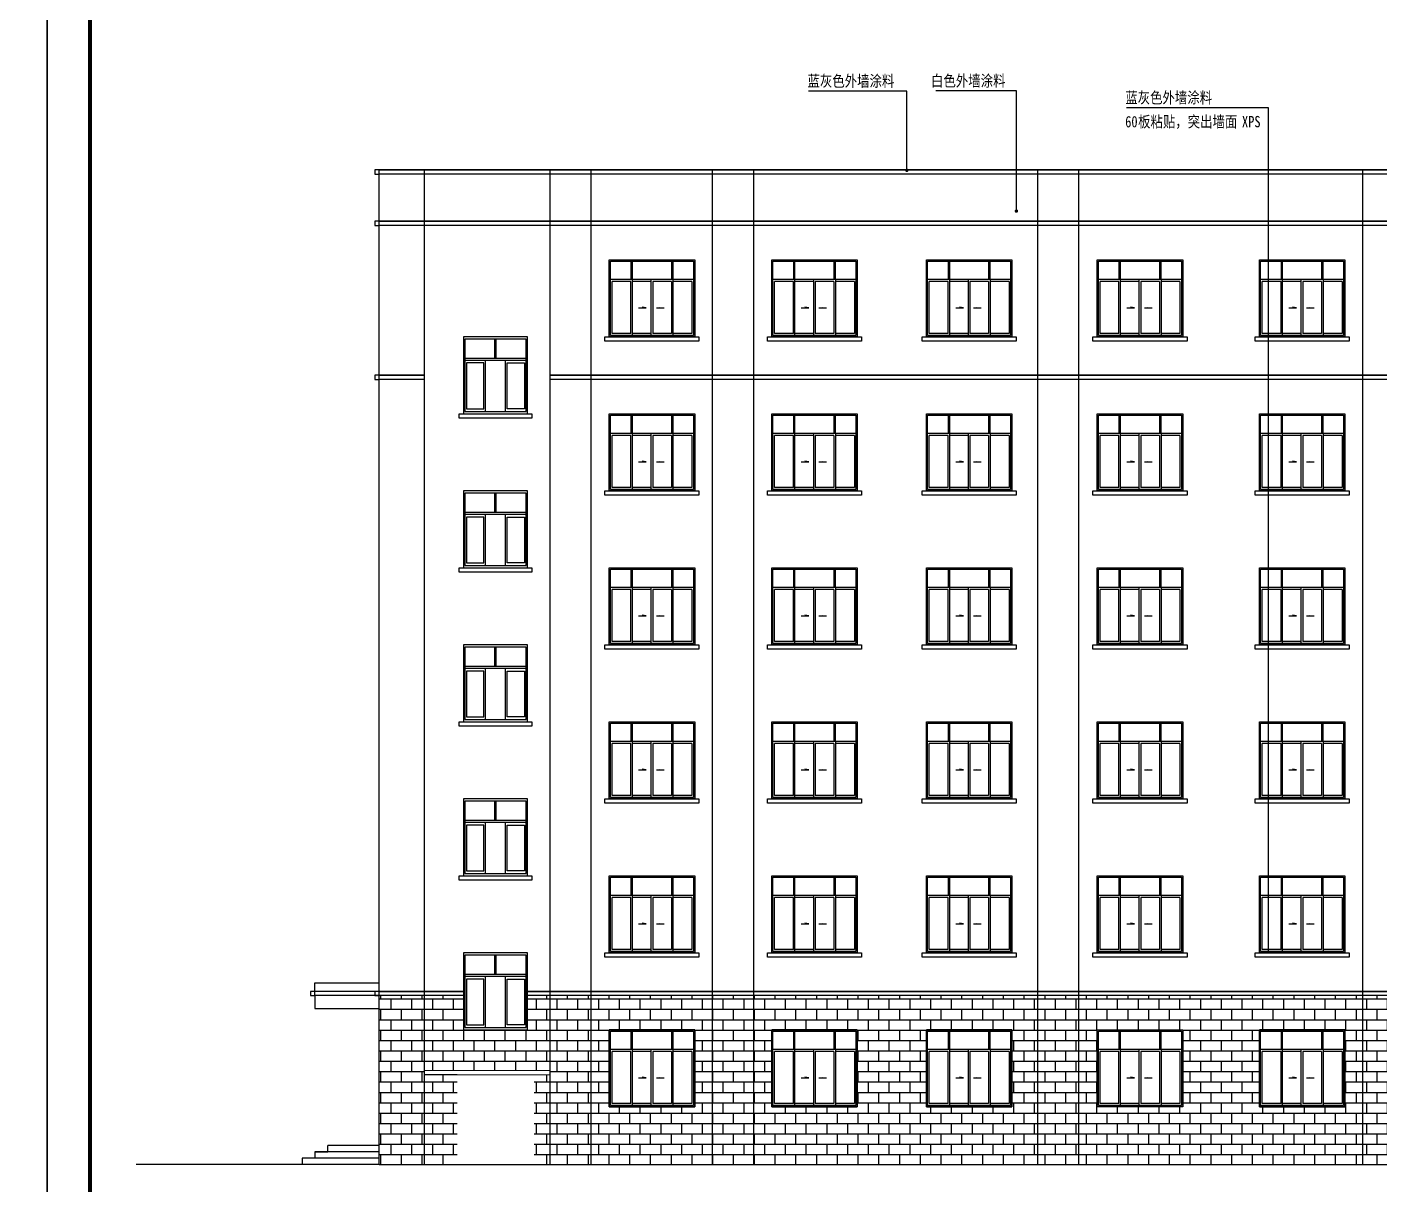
# Model space of a CAD drawing. Extents: x 39238 to 748440, y -374049 to 522939.
# Drawn here: x 335767 to 367394, y 190234 to 217300 of the extents above; entities that cross this region are included whole.
import ezdxf

# ---------------------------------------------------------------- set-up
doc = ezdxf.new("R2010")
doc.units = 0
doc.header["$LTSCALE"] = 1000
doc.header["$MEASUREMENT"] = 0
for name, color, linetype in [('DIM_LEAD', 3, 'Continuous'), ('E_LINE', 7, 'Continuous'), ('E_WALL1', 2, 'Continuous'), ('E_WINDOW', 4, 'Continuous'), ('PUB_TEXT', 7, 'Continuous'), ('PUB_TITLE', 7, 'Continuous'), ('TWT_TITLE', 7, 'Continuous')]:
    doc.layers.add(name, color=color, linetype=linetype)
doc.styles.add('-宋体', font='', dxfattribs={"width": 0.8})
doc.styles.get('-宋体').set_extended_font_data('SimSun')
pattern_1 = [(0, (0, 0), (0, 242.6208), []), (90, (0, 0), (-242.6208, 242.6208), [242.6208, -242.6208])]

# ---------------------------------------------------------------- blocks, each defined once
blk = doc.blocks.new('$EWDLib$00001347')
for p, q in [((695, 2060), (695, 1560)), ((735, 2060), (735, 1560)), ((1965, 1560), (1965, 2060)), ((2005, 1560), (2005, 2060)), ((40, 1560), (2660, 1560)), ((90, 1510), (670, 1510)), ((90, 1510), (90, 90)), ((685, 1560), (685, 40)), ((735, 1510), (1325, 1510)), ((735, 1510), (735, 90)), ((1325, 1510), (1325, 90)), ((1375, 40), (1375, 1560)), ((1375, 1510), (1965, 1510)), ((1965, 40), (1965, 1560)), ((2015, 1510), (2610, 1510)), ((2015, 90), (2015, 1510)), ((2610, 90), (2610, 1510)), ((1209, 789), (967, 789)), ((1209, 789), (1109, 803)), ((1527, 789), (1653, 808)), ((1769, 789), (1527, 789)), ((90, 90), (670, 90)), ((735, 90), (1325, 90)), ((1375, 90), (1965, 90)), ((2015, 90), (2610, 90))]:
    blk.add_line(p, q)
for points in [[(0, 0), (2700, 0), (2700, 2100), (0, 2100)], [(40, 40), (2660, 40), (2660, 2060), (40, 2060)]]:
    blk.add_lwpolyline(points, close=True)
blk = doc.blocks.new('$EWDLib$00001353')
for p, q in [((880, 1014), (880, 1360)), ((920, 1014), (920, 1360)), ((1760, 1014), (40, 1014)), ((1760, 974), (40, 974)), ((571.6, 924), (90, 924)), ((90, 924), (90, 90)), ((571.6, 90), (571.6, 924)), ((621.6, 40), (621.6, 974)), ((1178.4, 40), (1178.4, 974)), ((1228.4, 924), (1710, 924)), ((1228.4, 90), (1228.4, 924)), ((1710, 924), (1710, 90)), ((90, 90), (571.6, 90)), ((1710, 90), (1228.4, 90))]:
    blk.add_line(p, q)
for points in [[(0, 1400), (1800, 1400), (1800, 0), (0, 0)], [(40, 1360), (1760, 1360), (1760, 40), (40, 40)]]:
    blk.add_lwpolyline(points, close=True)

msp = doc.modelspace()

# ---------------------------------------------------------------- hatches: boundary and pattern name
h = msp.add_hatch()
h.set_pattern_fill('AR-B816', color=253, scale=200)
h.set_pattern_definition(pattern_1)
h.paths.add_polyline_path([(345055, 194659), (343995, 194659), (343995, 190709), (345055, 190709)])
h.paths.add_polyline_path([(348954, 194659), (347994, 194659), (347994, 190709), (348954, 190709)])
h = msp.add_hatch()
h.set_pattern_fill('AR-B816', color=253, scale=200)
h.set_pattern_definition(pattern_1)
h.paths.add_polyline_path([(347994, 194659), (347469, 194659), (347469, 193859), (345969, 193859), (345969, 194659), (345055, 194659), (345055, 192909), (347994, 192909)])
h.paths.add_polyline_path([(345819, 192809), (345055, 192809), (345055, 190709), (345819, 190709)])
h.paths.add_polyline_path([(347994, 192809), (347619, 192809), (347619, 190709), (347994, 190709)])
h = msp.add_hatch()
h.set_pattern_fill('AR-B816', color=253, scale=200)
h.set_pattern_definition(pattern_1)
h.paths.add_polyline_path([(351794, 194659), (348954, 194659), (348954, 190709), (351794, 190709)])
h.paths.add_polyline_path([(349375, 192059), (349375, 193859), (351375, 193859), (351375, 192059)], flags=16)
h.paths.add_polyline_path([(352754, 194659), (351794, 194659), (351794, 190709), (352754, 190709)])
h.paths.add_polyline_path([(359394, 194659), (352754, 194659), (352754, 190709), (359394, 190709)])
h.paths.add_polyline_path([(353175, 192059), (353175, 193859), (355175, 193859), (355175, 192059)], flags=16)
h.paths.add_polyline_path([(356791, 192059), (356791, 193859), (358791, 193859), (358791, 192059)], flags=16)
h = msp.add_hatch()
h.set_pattern_fill('AR-B816', color=253, scale=200)
h.set_pattern_definition(pattern_1)
h.paths.add_polyline_path([(360354, 194659), (359394, 194659), (359394, 190709), (360354, 190709)])
h = msp.add_hatch()
h.set_pattern_fill('AR-B816', color=253, scale=200)
h.set_pattern_definition(pattern_1)
h.paths.add_polyline_path([(366994, 194659), (360354, 194659), (360354, 190709), (366994, 190709)])
h.paths.add_polyline_path([(362785, 192059), (360785, 192059), (360785, 193859), (362785, 193859)], flags=16)
h.paths.add_polyline_path([(364575, 192059), (364575, 193859), (366575, 193859), (366575, 192059)], flags=16)
h.paths.add_polyline_path([(367954, 194659), (366994, 194659), (366994, 190709), (367954, 190709)])
h.paths.add_polyline_path([(374595, 194659), (367954, 194659), (367954, 190709), (374595, 190709)])
h.paths.add_polyline_path([(368375, 192059), (368375, 193859), (370375, 193859), (370375, 192059)], flags=16)
h.paths.add_polyline_path([(372175, 192059), (372175, 193859), (371875, 194159), (372475, 194159), (372175, 193859), (374175, 193859), (374175, 192059)], flags=16)
h.paths.add_polyline_path([(371018, 194199), (371903, 194199), (371903, 194587), (371018, 194587)], flags=24)

# ---------------------------------------------------------------- linework, layer by layer
for p, q in [((343995, 213959), (343895, 213959)), ((343895, 213959), (343895, 213859)), ((343895, 213959), (343895, 213859)), ((343895, 213859), (343995, 213859)), ((343895, 213859), (343995, 213859)), ((343995, 213959), (343995, 213959)), ((343995, 213959), (343995, 213959)), ((343995, 213959), (343995, 213959)), ((343995, 212759), (343895, 212759)), ((343895, 212759), (343895, 212659)), ((343895, 212759), (343895, 212659)), ((343895, 212659), (343995, 212659)), ((343895, 212659), (343995, 212659)), ((343995, 212759), (343995, 212759)), ((343995, 212759), (343995, 212759)), ((343995, 212759), (343995, 212759)), ((343995, 209159), (343895, 209159)), ((343895, 209159), (343895, 209059)), ((343895, 209159), (343895, 209059)), ((343895, 209059), (343995, 209059)), ((343895, 209059), (343995, 209059)), ((343995, 209159), (343995, 209159)), ((343995, 209159), (343995, 209159)), ((343995, 209159), (343995, 209159)), ((342495, 194659), (342495, 194959)), ((342495, 194959), (343995, 194959)), ((342495, 194759), (342395, 194759)), ((342395, 194759), (342395, 194659)), ((342395, 194659), (342495, 194659)), ((343995, 194759), (342495, 194759)), ((343995, 194659), (342495, 194659)), ((342495, 194659), (342495, 194359)), ((343995, 194759), (343895, 194759)), ((343895, 194759), (343895, 194659)), ((343895, 194759), (343895, 194659)), ((343895, 194659), (343995, 194659)), ((343895, 194659), (343995, 194659)), ((343995, 194759), (343995, 194759)), ((343995, 194759), (343995, 194759)), ((343995, 194759), (343995, 194759)), ((342495, 194359), (343995, 194359)), ((345819, 192809), (345055, 192809)), ((343995, 191159), (342795, 191159)), ((342795, 191009), (342795, 191159)), ((342495, 190859), (342195, 190859)), ((343995, 190859), (342195, 190859)), ((342195, 190859), (342195, 190709)), ((343995, 191009), (342495, 191009)), ((342495, 191009), (342495, 190859)), ((342495, 191009), (342795, 191009)), ((343995, 190709), (338317, 190709)), ((343995, 190709), (390259, 190709))]:
    msp.add_line(p, q)
for points in [[(347469, 195659), (345969, 195659), (345969, 193859), (347469, 193859)], [(351375, 193859), (349375, 193859), (349375, 192059), (351375, 192059)], [(355175, 193859), (353175, 193859), (353175, 192059), (355175, 192059)], [(358791, 193859), (356791, 193859), (356791, 192059), (358791, 192059)], [(360785, 193859), (362785, 193859), (362785, 192059), (360785, 192059)], [(366575, 193859), (364575, 193859), (364575, 192059), (366575, 192059)]]:
    msp.add_lwpolyline(points, close=True)
at = {"const_width": 25}
msp.add_lwpolyline([(345055, 192809), (347994, 192809), (347994, 192809), (347994, 192809), (347994, 192809), (347994, 192909), (345055, 192909)], close=True, dxfattribs=at)
at = {"layer": 'DIM_LEAD'}
for p, q in [((356334, 215801), (354038, 215801)), ((356334, 213950), (356334, 215801)), ((358895, 215805), (357011, 215805)), ((358895, 212999), (358895, 215805)), ((364791, 215411), (361467, 215411)), ((364791, 195659), (364791, 215411)), ((364791, 200112), (364791, 215411)), ((364791, 203411), (364791, 215411)), ((364791, 206712), (364791, 215411)), ((364791, 210008), (364791, 215411))]:
    msp.add_line(p, q, dxfattribs=at)
at = {"layer": 'DIM_LEAD', "const_width": 40}
for points in [[(356334, 213930, -1), (356334, 213970, -1)], [(358895, 212979, -1), (358895, 213019, -1)]]:
    msp.add_lwpolyline(points, format="xyb", close=True, dxfattribs=at)
at = {"layer": 'E_LINE'}
for p, q in [((343995, 190709), (343995, 213959)), ((343995, 213959), (345055, 213959)), ((343995, 213959), (383455, 213959)), ((383455, 213959), (343995, 213959)), ((383455, 213859), (343995, 213859)), ((344895, 213959), (347994, 213959)), ((347914, 213959), (344975, 213959)), ((345055, 213959), (365675, 213959)), ((345055, 190709), (345055, 213959)), ((347994, 190709), (347994, 213959)), ((347994, 213959), (348954, 213959)), ((348794, 213959), (351794, 213959)), ((351714, 213959), (348874, 213959)), ((348954, 213959), (351794, 213959)), ((348954, 190709), (348954, 213959)), ((351794, 190709), (351794, 213959)), ((351794, 213959), (352754, 213959)), ((352594, 213959), (355995, 213959)), ((359314, 213959), (352674, 213959)), ((352754, 213959), (365675, 213959)), ((352754, 190709), (352754, 213959)), ((355995, 213959), (359394, 213959)), ((359394, 190709), (359394, 213959)), ((359394, 213959), (360354, 213959)), ((360194, 213959), (363595, 213959)), ((366914, 213959), (360274, 213959)), ((360354, 213959), (366994, 213959)), ((360354, 190709), (360354, 213959)), ((363595, 213959), (366994, 213959)), ((366994, 190709), (366994, 213959)), ((366994, 213959), (367954, 213959)), ((343995, 212759), (379355, 212759)), ((379355, 212759), (343995, 212759)), ((379355, 212659), (343995, 212659)), ((344895, 212759), (347994, 212759)), ((347914, 212759), (344975, 212759)), ((348794, 212759), (351794, 212759)), ((351714, 212759), (348874, 212759)), ((352594, 212759), (355995, 212759)), ((359314, 212759), (352674, 212759)), ((355995, 212759), (359394, 212759)), ((360194, 212759), (363595, 212759)), ((366914, 212759), (360274, 212759)), ((363595, 212759), (366994, 212759)), ((343995, 209159), (345055, 209159)), ((345055, 209159), (343995, 209159)), ((345055, 209059), (343995, 209059)), ((379355, 209159), (347994, 209159)), ((347994, 209159), (379355, 209159)), ((379355, 209159), (347994, 209159)), ((379355, 209059), (347994, 209059)), ((343995, 194759), (345969, 194759)), ((345969, 194759), (343995, 194759)), ((345969, 194659), (343995, 194659)), ((347469, 194759), (379925, 194759)), ((379925, 194759), (347469, 194759)), ((379925, 194659), (347469, 194659))]:
    msp.add_line(p, q, dxfattribs=at)
at = {"layer": 'E_WALL1'}
for points in [[(351475, 210059), (351475, 209959), (349275, 209959), (349275, 210059), (351475, 210059)], [(355275, 210059), (355275, 209959), (353075, 209959), (353075, 210059), (355275, 210059)], [(358891, 210059), (358891, 209959), (356691, 209959), (356691, 210059), (358891, 210059)], [(362885, 210059), (362885, 209959), (360685, 209959), (360685, 210059), (362885, 210059)], [(366675, 210059), (366675, 209959), (364475, 209959), (364475, 210059), (366675, 210059)], [(347569, 208259), (347569, 208159), (345869, 208159), (345869, 208259), (347569, 208259)], [(351475, 206459), (351475, 206359), (349275, 206359), (349275, 206459), (351475, 206459)], [(355275, 206459), (355275, 206359), (353075, 206359), (353075, 206459), (355275, 206459)], [(358891, 206459), (358891, 206359), (356691, 206359), (356691, 206459), (358891, 206459)], [(362885, 206459), (362885, 206359), (360685, 206359), (360685, 206459), (362885, 206459)], [(366675, 206459), (366675, 206359), (364475, 206359), (364475, 206459), (366675, 206459)], [(347569, 204659), (347569, 204559), (345869, 204559), (345869, 204659), (347569, 204659)], [(351475, 202859), (351475, 202759), (349275, 202759), (349275, 202859), (351475, 202859)], [(355275, 202859), (355275, 202759), (353075, 202759), (353075, 202859), (355275, 202859)], [(358891, 202859), (358891, 202759), (356691, 202759), (356691, 202859), (358891, 202859)], [(362885, 202859), (362885, 202759), (360685, 202759), (360685, 202859), (362885, 202859)], [(366675, 202859), (366675, 202759), (364475, 202759), (364475, 202859), (366675, 202859)], [(347569, 201059), (347569, 200959), (345869, 200959), (345869, 201059), (347569, 201059)], [(351475, 199259), (351475, 199159), (349275, 199159), (349275, 199259), (351475, 199259)], [(355275, 199259), (355275, 199159), (353075, 199159), (353075, 199259), (355275, 199259)], [(358891, 199259), (358891, 199159), (356691, 199159), (356691, 199259), (358891, 199259)], [(362885, 199259), (362885, 199159), (360685, 199159), (360685, 199259), (362885, 199259)], [(366675, 199259), (366675, 199159), (364475, 199159), (364475, 199259), (366675, 199259)], [(347569, 197459), (347569, 197359), (345869, 197359), (345869, 197459), (347569, 197459)], [(351475, 195659), (351475, 195559), (349275, 195559), (349275, 195659), (351475, 195659)], [(355275, 195659), (355275, 195559), (353075, 195559), (353075, 195659), (355275, 195659)], [(358891, 195659), (358891, 195559), (356691, 195559), (356691, 195659), (358891, 195659)], [(362885, 195659), (362885, 195559), (360685, 195559), (360685, 195659), (362885, 195659)], [(366675, 195659), (366675, 195559), (364475, 195559), (364475, 195659), (366675, 195659)]]:
    msp.add_lwpolyline(points, dxfattribs=at)
at = {"layer": 'PUB_TITLE', "color": 4}
msp.add_lwpolyline([(276838, 169856), (336238, 169856), (336238, 253956), (276838, 253956)], close=True, dxfattribs=at)
at = {"layer": 'TWT_TITLE'}
msp.add_lwpolyline([(336238, 253956), (336238, 169856), (395638, 169856), (395638, 253956)], close=True, dxfattribs=at)
at = {"layer": 'TWT_TITLE', "const_width": 100}
msp.add_lwpolyline([(337238, 251456), (337238, 170856), (394638, 170856), (394638, 251456)], close=True, dxfattribs=at)

# ---------------------------------------------------------------- block references
at = {"layer": 'E_WINDOW'}
for name, p, xscale, yscale in [('$EWDLib$00001347', (351375, 210059), -0.7407407406717539, 0.857142857144936), ('$EWDLib$00001347', (355175, 210059), -0.7407407406717539, 0.857142857144936), ('$EWDLib$00001347', (358791, 210059), -0.7407407406717539, 0.857142857144936), ('$EWDLib$00001347', (362785, 210059), -0.7407407406717539, 0.857142857144936), ('$EWDLib$00001347', (366575, 210059), -0.7407407406717539, 0.857142857144936), ('$EWDLib$00001353', (347469, 208259), -0.8333333332557231, 1.285714285710128), ('$EWDLib$00001347', (351375, 206459), -0.7407407406717539, 0.857142857144936), ('$EWDLib$00001347', (355175, 206459), -0.7407407406717539, 0.857142857144936), ('$EWDLib$00001347', (358791, 206459), -0.7407407406717539, 0.857142857144936), ('$EWDLib$00001347', (362785, 206459), -0.7407407406717539, 0.857142857144936), ('$EWDLib$00001347', (366575, 206459), -0.7407407406717539, 0.857142857144936), ('$EWDLib$00001353', (347469, 204659), -0.8333333332557231, 1.285714285710128), ('$EWDLib$00001347', (351375, 202859), -0.7407407406717539, 0.857142857144936), ('$EWDLib$00001347', (355175, 202859), -0.7407407406717539, 0.857142857144936), ('$EWDLib$00001347', (358791, 202859), -0.7407407406717539, 0.857142857144936), ('$EWDLib$00001347', (362785, 202859), -0.7407407406717539, 0.857142857144936), ('$EWDLib$00001347', (366575, 202859), -0.7407407406717539, 0.857142857144936), ('$EWDLib$00001353', (347469, 201059), -0.8333333332557231, 1.285714285710128), ('$EWDLib$00001347', (351375, 199259), -0.7407407406717539, 0.857142857144936), ('$EWDLib$00001347', (355175, 199259), -0.7407407406717539, 0.857142857144936), ('$EWDLib$00001347', (358791, 199259), -0.7407407406717539, 0.857142857144936), ('$EWDLib$00001347', (362785, 199259), -0.7407407406717539, 0.857142857144936), ('$EWDLib$00001347', (366575, 199259), -0.7407407406717539, 0.857142857144936), ('$EWDLib$00001353', (347469, 197459), -0.8333333332557231, 1.285714285710128), ('$EWDLib$00001347', (351375, 195659), -0.7407407406717539, 0.857142857144936), ('$EWDLib$00001347', (355175, 195659), -0.7407407406717539, 0.857142857144936), ('$EWDLib$00001347', (358791, 195659), -0.7407407406717539, 0.857142857144936), ('$EWDLib$00001347', (362785, 195659), -0.7407407406717539, 0.857142857144936), ('$EWDLib$00001347', (366575, 195659), -0.7407407406717539, 0.857142857144936), ('$EWDLib$00001353', (347469, 193859), -0.8333333332557231, 1.285714285710128), ('$EWDLib$00001347', (351375, 192059), -0.7407407406717539, 0.857142857144936), ('$EWDLib$00001347', (355175, 192059), -0.7407407406717539, 0.857142857144936), ('$EWDLib$00001347', (358791, 192059), -0.7407407406717539, 0.857142857144936), ('$EWDLib$00001347', (362785, 192059), -0.7407407406717539, 0.857142857144936), ('$EWDLib$00001347', (366575, 192059), -0.7407407406717539, 0.857142857144936)]:
    msp.add_blockref(name, p, dxfattribs=dict(at, xscale=xscale, yscale=yscale))

# ---------------------------------------------------------------- texts
at = {"layer": 'PUB_TEXT', "style": '-宋体', "width": 0.8}
for s, p in [('蓝灰色外墙涂料', (354012, 215907)), ('白色外墙涂料', (356900, 215910)), ('蓝灰色外墙涂料', (361441, 215518)), ('60', (361439, 214956)), ('板粘贴，突出墙面', (361740, 214956)), ('XPS', (364169, 214956))]:
    msp.add_text(s, height=265.8, dxfattribs=at).set_placement(p)

doc.saveas('drawing.dxf')
